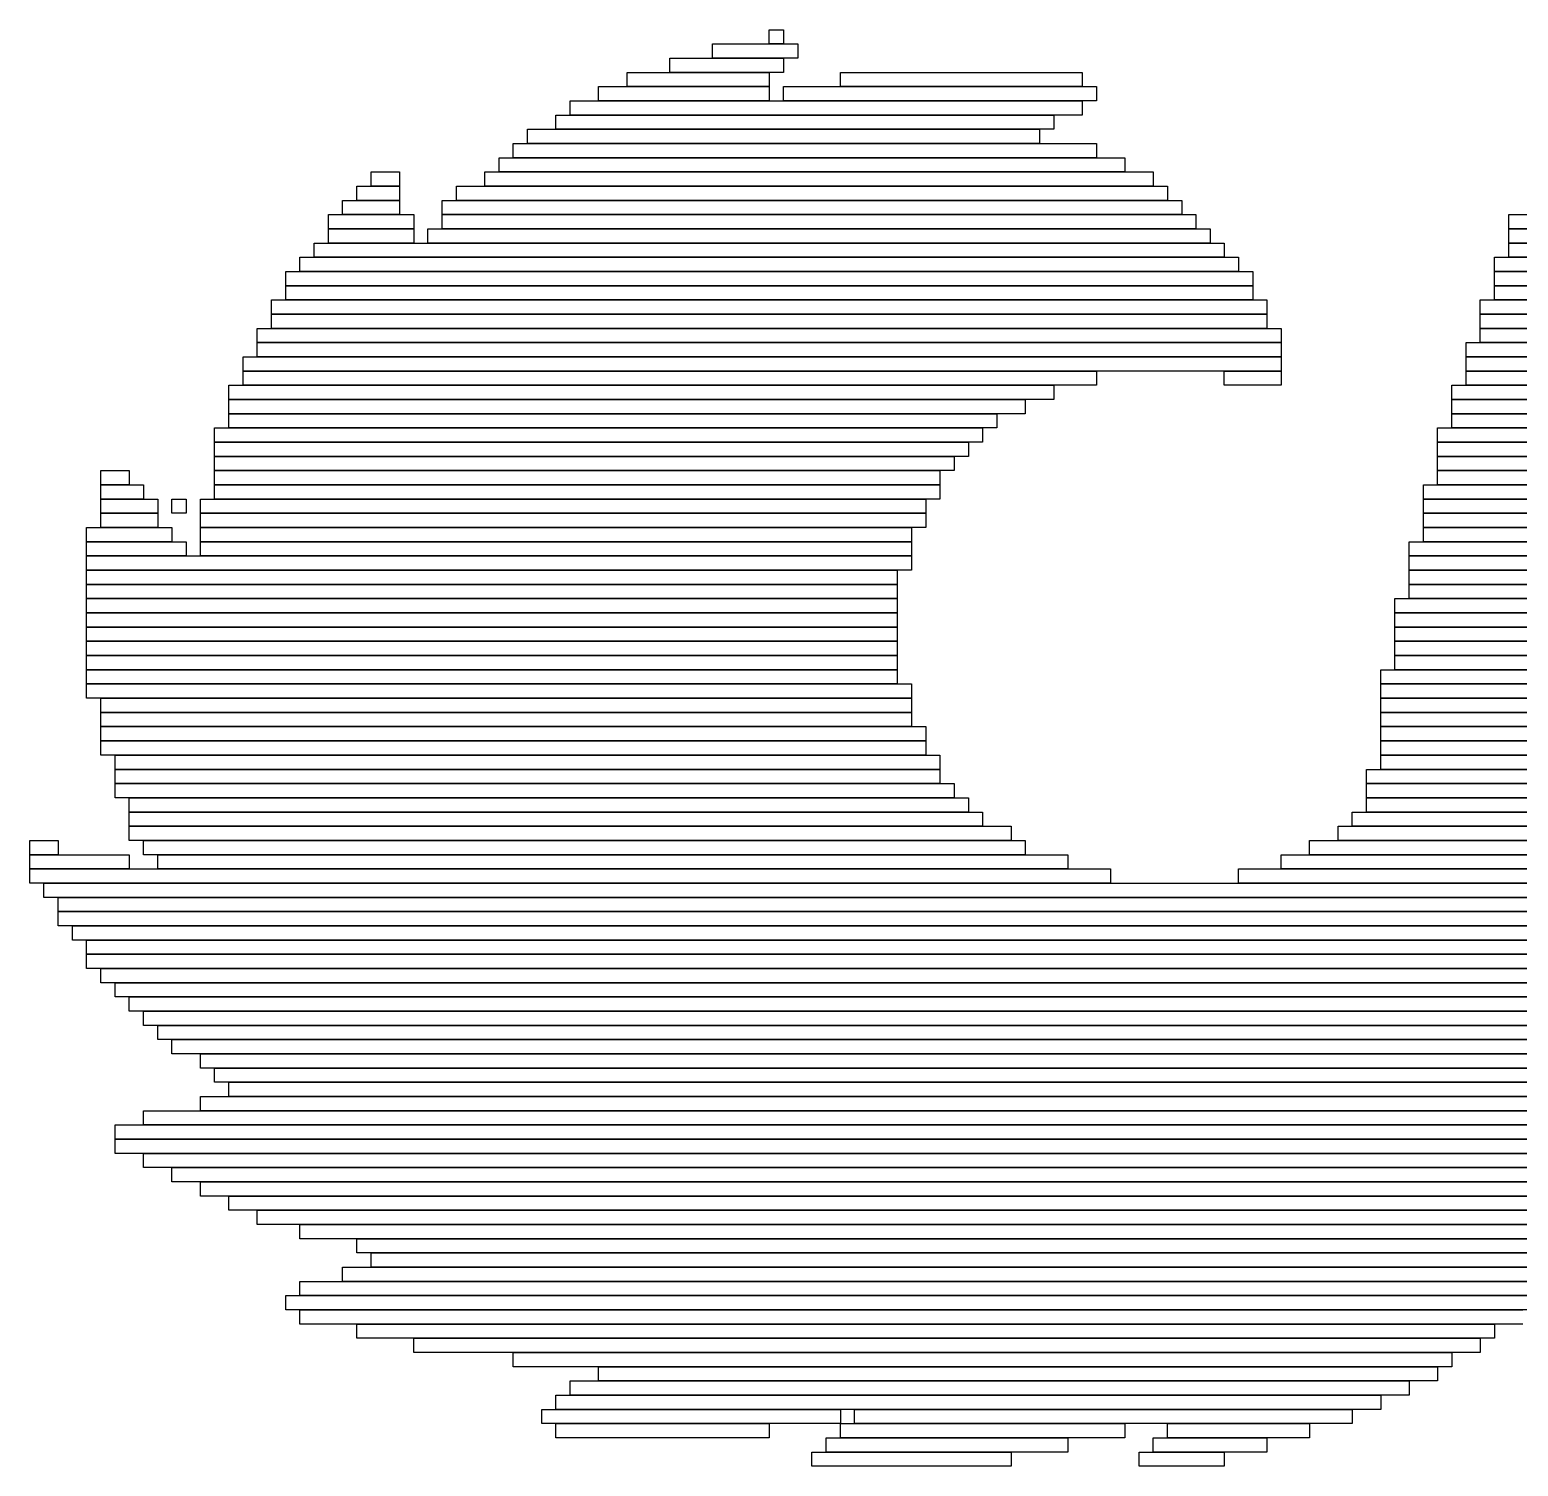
# Model space of a CAD drawing. Extents: x 95 to 861, y 112 to 960.
# Drawn here: x 531 to 635.7, y 115 to 216 of the extents above; entities that cross this region are included whole.
import ezdxf

# ---------------------------------------------------------------- set-up
doc = ezdxf.new("R2010")
doc.units = 0

msp = doc.modelspace()

# ---------------------------------------------------------------- linework, layer by layer
for p, q in [((583, 216), (584, 216)), ((583, 215), (583, 216)), ((584, 216), (584, 215)), ((579, 215), (585, 215)), ((579, 214), (579, 215)), ((584, 215), (583, 215)), ((585, 215), (585, 214)), ((576, 214), (584, 214)), ((576, 213), (576, 214)), ((585, 214), (579, 214)), ((584, 214), (584, 213)), ((573, 213), (583, 213)), ((573, 212), (573, 213)), ((584, 213), (576, 213)), ((583, 213), (583, 212)), ((588, 213), (605, 213)), ((588, 212), (588, 213)), ((605, 213), (605, 212)), ((571, 212), (583, 212)), ((571, 211), (571, 212)), ((583, 212), (573, 212)), ((583, 212), (583, 211)), ((584, 212), (606, 212)), ((584, 211), (584, 212)), ((605, 212), (588, 212)), ((606, 212), (606, 211)), ((569, 211), (605, 211)), ((569, 210), (569, 211)), ((583, 211), (571, 211)), ((606, 211), (584, 211)), ((605, 211), (605, 210)), ((568, 210), (603, 210)), ((568, 209), (568, 210)), ((605, 210), (569, 210)), ((603, 210), (603, 209)), ((566, 209), (602, 209)), ((566, 208), (566, 209)), ((603, 209), (568, 209)), ((602, 209), (602, 208)), ((565, 208), (606, 208)), ((565, 207), (565, 208)), ((602, 208), (566, 208)), ((606, 208), (606, 207)), ((564, 207), (608, 207)), ((564, 206), (564, 207)), ((606, 207), (565, 207)), ((608, 207), (608, 206)), ((555, 206), (557, 206)), ((555, 205), (555, 206)), ((557, 206), (557, 205)), ((563, 206), (610, 206)), ((563, 205), (563, 206)), ((608, 206), (564, 206)), ((610, 206), (610, 205)), ((554, 205), (557, 205)), ((554, 204), (554, 205)), ((557, 205), (555, 205)), ((557, 205), (557, 204)), ((561, 205), (611, 205)), ((561, 204), (561, 205)), ((610, 205), (563, 205)), ((611, 205), (611, 204)), ((553, 204), (557, 204)), ((553, 203), (553, 204)), ((557, 204), (554, 204)), ((557, 204), (557, 203)), ((560, 204), (612, 204)), ((560, 203), (560, 204)), ((611, 204), (561, 204)), ((612, 204), (612, 203)), ((552, 203), (558, 203)), ((552, 202), (552, 203)), ((557, 203), (553, 203)), ((558, 203), (558, 202)), ((612, 203), (560, 203)), ((560, 203), (613, 203)), ((560, 202), (560, 203)), ((613, 203), (613, 202)), ((635, 203), (730, 203)), ((635, 202), (635, 203)), ((551, 201), (615, 201)), ((551, 200), (551, 201)), ((558, 202), (552, 202)), ((552, 202), (558, 202)), ((552, 201), (552, 202)), ((558, 201), (552, 201)), ((558, 202), (558, 201)), ((559, 202), (614, 202)), ((559, 201), (559, 202)), ((614, 201), (559, 201)), ((613, 202), (560, 202)), ((614, 202), (614, 201)), ((615, 201), (615, 200)), ((730, 202), (635, 202)), ((635, 202), (731, 202)), ((635, 201), (635, 202)), ((731, 201), (635, 201)), ((635, 201), (728, 201)), ((635, 200), (635, 201)), ((550, 200), (616, 200)), ((550, 199), (550, 200)), ((615, 200), (551, 200)), ((616, 200), (616, 199)), ((634, 200), (729, 200)), ((634, 199), (634, 200)), ((728, 200), (635, 200)), ((549, 199), (617, 199)), ((549, 198), (549, 199)), ((616, 199), (550, 199)), ((617, 199), (617, 198)), ((729, 199), (634, 199)), ((634, 199), (730, 199)), ((634, 198), (634, 199)), ((617, 198), (549, 198)), ((549, 198), (617, 198)), ((549, 197), (549, 198)), ((617, 198), (617, 197)), ((730, 198), (634, 198)), ((634, 198), (730, 198)), ((634, 197), (634, 198)), ((548, 197), (618, 197)), ((548, 196), (548, 197)), ((617, 197), (549, 197)), ((618, 197), (618, 196)), ((633, 197), (731, 197)), ((633, 196), (633, 197)), ((730, 197), (634, 197)), ((618, 196), (548, 196)), ((548, 196), (618, 196)), ((548, 195), (548, 196)), ((618, 196), (618, 195)), ((731, 196), (633, 196)), ((633, 196), (732, 196)), ((633, 195), (633, 196)), ((547, 195), (619, 195)), ((547, 194), (547, 195)), ((618, 195), (548, 195)), ((619, 195), (619, 194)), ((732, 195), (633, 195)), ((633, 195), (732, 195)), ((633, 194), (633, 195)), ((619, 194), (547, 194)), ((547, 194), (619, 194)), ((547, 193), (547, 194)), ((619, 194), (619, 193)), ((632, 194), (733, 194)), ((632, 193), (632, 194)), ((732, 194), (633, 194)), ((546, 193), (619, 193)), ((546, 192), (546, 193)), ((619, 193), (547, 193)), ((619, 193), (619, 192)), ((733, 193), (632, 193)), ((632, 193), (733, 193)), ((632, 192), (632, 193)), ((619, 192), (546, 192)), ((546, 192), (606, 192)), ((546, 191), (546, 192)), ((606, 192), (606, 191)), ((615, 192), (619, 192)), ((615, 191), (615, 192)), ((619, 192), (619, 191)), ((733, 192), (632, 192)), ((632, 192), (733, 192)), ((632, 191), (632, 192)), ((545, 191), (603, 191)), ((545, 190), (545, 191)), ((606, 191), (546, 191)), ((603, 191), (603, 190)), ((619, 191), (615, 191)), ((631, 191), (734, 191)), ((631, 190), (631, 191)), ((733, 191), (632, 191)), ((603, 190), (545, 190)), ((545, 190), (601, 190)), ((545, 189), (545, 190)), ((601, 190), (601, 189)), ((734, 190), (631, 190)), ((631, 190), (734, 190)), ((631, 189), (631, 190)), ((601, 189), (545, 189)), ((545, 189), (599, 189)), ((545, 188), (545, 189)), ((599, 189), (599, 188)), ((734, 189), (631, 189)), ((631, 189), (734, 189)), ((631, 188), (631, 189)), ((544, 188), (598, 188)), ((544, 187), (544, 188)), ((599, 188), (545, 188)), ((598, 188), (598, 187)), ((630, 188), (734, 188)), ((630, 187), (630, 188)), ((734, 188), (631, 188)), ((598, 187), (544, 187)), ((544, 187), (597, 187)), ((544, 186), (544, 187)), ((597, 187), (597, 186)), ((734, 187), (630, 187)), ((630, 187), (735, 187)), ((630, 186), (630, 187)), ((597, 186), (544, 186)), ((544, 186), (596, 186)), ((544, 185), (544, 186)), ((596, 186), (596, 185)), ((735, 186), (630, 186)), ((630, 186), (735, 186)), ((630, 185), (630, 186)), ((536, 185), (538, 185)), ((536, 184), (536, 185)), ((538, 185), (538, 184)), ((596, 185), (544, 185)), ((544, 185), (595, 185)), ((544, 184), (544, 185)), ((595, 185), (595, 184)), ((735, 185), (630, 185)), ((630, 185), (735, 185)), ((630, 184), (630, 185)), ((538, 184), (536, 184)), ((536, 184), (539, 184)), ((536, 183), (536, 184)), ((539, 184), (539, 183)), ((595, 184), (544, 184)), ((544, 184), (595, 184)), ((544, 183), (544, 184)), ((595, 184), (595, 183)), ((629, 184), (735, 184)), ((629, 183), (629, 184)), ((735, 184), (630, 184)), ((539, 183), (536, 183)), ((536, 183), (540, 183)), ((536, 182), (536, 183)), ((540, 183), (540, 182)), ((541, 183), (542, 183)), ((541, 182), (541, 183)), ((542, 183), (542, 182)), ((543, 183), (594, 183)), ((543, 182), (543, 183)), ((595, 183), (544, 183)), ((594, 183), (594, 182)), ((735, 183), (629, 183)), ((629, 183), (735, 183)), ((629, 182), (629, 183)), ((540, 182), (536, 182)), ((536, 182), (540, 182)), ((536, 181), (536, 182)), ((540, 182), (540, 181)), ((542, 182), (541, 182)), ((594, 182), (543, 182)), ((543, 182), (594, 182)), ((543, 181), (543, 182)), ((594, 182), (594, 181)), ((735, 182), (629, 182)), ((629, 182), (735, 182)), ((629, 181), (629, 182)), ((535, 181), (541, 181)), ((535, 180), (535, 181)), ((540, 181), (536, 181)), ((541, 181), (541, 180)), ((594, 181), (543, 181)), ((543, 181), (593, 181)), ((543, 180), (543, 181)), ((593, 181), (593, 180)), ((735, 181), (629, 181)), ((629, 181), (736, 181)), ((629, 180), (629, 181)), ((541, 180), (535, 180)), ((535, 180), (542, 180)), ((535, 179), (535, 180)), ((542, 179), (535, 179)), ((535, 179), (593, 179)), ((535, 178), (535, 179)), ((542, 180), (542, 179)), ((593, 180), (543, 180)), ((543, 180), (593, 180)), ((543, 179), (543, 180)), ((593, 179), (543, 179)), ((593, 180), (593, 179)), ((593, 179), (593, 178)), ((628, 180), (736, 180)), ((628, 179), (628, 180)), ((736, 179), (628, 179)), ((628, 179), (733, 179)), ((628, 178), (628, 179)), ((736, 180), (629, 180)), ((593, 178), (535, 178)), ((535, 178), (592, 178)), ((535, 177), (535, 178)), ((592, 178), (592, 177)), ((733, 178), (628, 178)), ((628, 178), (733, 178)), ((628, 177), (628, 178)), ((592, 177), (535, 177)), ((535, 177), (592, 177)), ((535, 176), (535, 177)), ((592, 177), (592, 176)), ((733, 177), (628, 177)), ((628, 177), (733, 177)), ((628, 176), (628, 177)), ((592, 176), (535, 176)), ((535, 176), (592, 176)), ((535, 175), (535, 176)), ((592, 176), (592, 175)), ((627, 176), (733, 176)), ((627, 175), (627, 176)), ((733, 176), (628, 176)), ((592, 175), (535, 175)), ((535, 175), (592, 175)), ((535, 174), (535, 175)), ((592, 175), (592, 174)), ((733, 175), (627, 175)), ((627, 175), (733, 175)), ((627, 174), (627, 175)), ((592, 174), (535, 174)), ((535, 174), (592, 174)), ((535, 173), (535, 174)), ((592, 174), (592, 173)), ((733, 174), (627, 174)), ((627, 174), (733, 174)), ((627, 173), (627, 174)), ((592, 173), (535, 173)), ((535, 173), (592, 173)), ((535, 172), (535, 173)), ((592, 173), (592, 172)), ((733, 173), (627, 173)), ((627, 173), (732, 173)), ((627, 172), (627, 173)), ((592, 172), (535, 172)), ((535, 172), (592, 172)), ((535, 171), (535, 172)), ((592, 172), (592, 171)), ((732, 172), (627, 172)), ((627, 172), (732, 172)), ((627, 171), (627, 172)), ((592, 171), (535, 171)), ((535, 171), (592, 171)), ((535, 170), (535, 171)), ((592, 171), (592, 170)), ((626, 171), (732, 171)), ((626, 170), (626, 171)), ((732, 171), (627, 171)), ((592, 170), (535, 170)), ((535, 170), (593, 170)), ((535, 169), (535, 170)), ((593, 170), (593, 169)), ((732, 170), (626, 170)), ((626, 170), (731, 170)), ((626, 169), (626, 170)), ((593, 169), (535, 169)), ((536, 169), (593, 169)), ((536, 168), (536, 169)), ((593, 169), (593, 168)), ((731, 169), (626, 169)), ((626, 169), (731, 169)), ((626, 168), (626, 169)), ((593, 168), (536, 168)), ((536, 168), (593, 168)), ((536, 167), (536, 168)), ((593, 168), (593, 167)), ((731, 168), (626, 168)), ((626, 168), (731, 168)), ((626, 167), (626, 168)), ((593, 167), (536, 167)), ((536, 167), (594, 167)), ((536, 166), (536, 167)), ((594, 167), (594, 166)), ((731, 167), (626, 167)), ((626, 167), (730, 167)), ((626, 166), (626, 167)), ((594, 166), (536, 166)), ((536, 166), (594, 166)), ((536, 165), (536, 166)), ((594, 166), (594, 165)), ((730, 166), (626, 166)), ((626, 166), (730, 166)), ((626, 165), (626, 166)), ((594, 165), (536, 165)), ((537, 165), (595, 165)), ((537, 164), (537, 165)), ((595, 165), (595, 164)), ((730, 165), (626, 165)), ((626, 165), (729, 165)), ((626, 164), (626, 165)), ((595, 164), (537, 164)), ((537, 164), (595, 164)), ((537, 163), (537, 164)), ((595, 164), (595, 163)), ((625, 164), (729, 164)), ((625, 163), (625, 164)), ((729, 164), (626, 164)), ((595, 163), (537, 163)), ((537, 163), (596, 163)), ((537, 162), (537, 163)), ((596, 163), (596, 162)), ((729, 163), (625, 163)), ((625, 163), (728, 163)), ((625, 162), (625, 163)), ((596, 162), (537, 162)), ((538, 162), (597, 162)), ((538, 161), (538, 162)), ((597, 162), (597, 161)), ((728, 162), (625, 162)), ((625, 162), (728, 162)), ((625, 161), (625, 162)), ((597, 161), (538, 161)), ((538, 161), (598, 161)), ((538, 160), (538, 161)), ((598, 161), (598, 160)), ((624, 161), (727, 161)), ((624, 160), (624, 161)), ((728, 161), (625, 161)), ((598, 160), (538, 160)), ((538, 160), (600, 160)), ((538, 159), (538, 160)), ((600, 160), (600, 159)), ((623, 160), (727, 160)), ((623, 159), (623, 160)), ((727, 160), (624, 160)), ((531, 159), (533, 159)), ((531, 158), (531, 159)), ((533, 159), (533, 158)), ((600, 159), (538, 159)), ((539, 159), (601, 159)), ((539, 158), (539, 159)), ((601, 159), (601, 158)), ((621, 159), (726, 159)), ((621, 158), (621, 159)), ((727, 159), (623, 159)), ((533, 158), (531, 158)), ((531, 158), (538, 158)), ((531, 157), (531, 158)), ((538, 158), (538, 157)), ((601, 158), (539, 158)), ((540, 158), (604, 158)), ((540, 157), (540, 158)), ((604, 158), (604, 157)), ((619, 158), (725, 158)), ((619, 157), (619, 158)), ((726, 158), (621, 158)), ((538, 157), (531, 157)), ((531, 157), (607, 157)), ((531, 156), (531, 157)), ((607, 156), (531, 156)), ((532, 156), (724, 156)), ((532, 155), (532, 156)), ((604, 157), (540, 157)), ((607, 157), (607, 156)), ((616, 157), (725, 157)), ((616, 156), (616, 157)), ((725, 156), (616, 156)), ((725, 157), (619, 157)), ((724, 155), (532, 155)), ((533, 155), (723, 155)), ((533, 154), (533, 155)), ((723, 154), (533, 154)), ((533, 154), (723, 154)), ((533, 153), (533, 154)), ((723, 153), (533, 153)), ((534, 153), (722, 153)), ((534, 152), (534, 153)), ((722, 152), (534, 152)), ((535, 152), (721, 152)), ((535, 151), (535, 152)), ((721, 151), (535, 151)), ((535, 151), (720, 151)), ((535, 150), (535, 151)), ((720, 150), (535, 150)), ((536, 150), (719, 150)), ((536, 149), (536, 150)), ((719, 149), (536, 149)), ((537, 149), (718, 149)), ((537, 148), (537, 149)), ((718, 148), (537, 148)), ((538, 148), (717, 148)), ((538, 147), (538, 148)), ((717, 147), (538, 147)), ((539, 147), (716, 147)), ((539, 146), (539, 147)), ((716, 146), (539, 146)), ((540, 146), (715, 146)), ((540, 145), (540, 146)), ((715, 145), (540, 145)), ((541, 145), (714, 145)), ((541, 144), (541, 145)), ((714, 144), (541, 144)), ((543, 144), (713, 144)), ((543, 143), (543, 144)), ((713, 143), (543, 143)), ((544, 143), (711, 143)), ((544, 142), (544, 143)), ((711, 142), (544, 142)), ((545, 142), (710, 142)), ((545, 141), (545, 142)), ((543, 141), (709, 141)), ((543, 140), (543, 141)), ((710, 141), (545, 141)), ((539, 140), (707, 140)), ((539, 139), (539, 140)), ((709, 140), (543, 140)), ((537, 139), (706, 139)), ((537, 138), (537, 139)), ((707, 139), (539, 139)), ((706, 138), (537, 138)), ((537, 138), (704, 138)), ((537, 137), (537, 138)), ((704, 137), (537, 137)), ((539, 137), (703, 137)), ((539, 136), (539, 137)), ((703, 136), (539, 136)), ((541, 136), (701, 136)), ((541, 135), (541, 136)), ((701, 135), (541, 135)), ((543, 135), (700, 135)), ((543, 134), (543, 135)), ((700, 134), (543, 134)), ((545, 134), (736, 134)), ((545, 133), (545, 134)), ((736, 133), (545, 133)), ((547, 133), (738, 133)), ((547, 132), (547, 133)), ((738, 132), (547, 132)), ((550, 132), (740, 132)), ((550, 131), (550, 132)), ((740, 131), (550, 131)), ((554, 131), (741, 131)), ((554, 130), (554, 131)), ((741, 130), (554, 130)), ((555, 130), (742, 130)), ((555, 129), (555, 130)), ((553, 129), (743, 129)), ((553, 128), (553, 129)), ((742, 129), (555, 129)), ((550, 128), (638, 128)), ((550, 127), (550, 128)), ((743, 128), (553, 128)), ((549, 127), (637, 127)), ((549, 126), (549, 127)), ((638, 127), (550, 127)), ((637, 126), (549, 126)), ((550, 126), (636, 126)), ((550, 125), (550, 126)), ((636, 125), (550, 125)), ((554, 125), (634, 125)), ((554, 124), (554, 125)), ((634, 125), (634, 124)), ((634, 124), (554, 124)), ((558, 124), (633, 124)), ((558, 123), (558, 124)), ((633, 124), (633, 123)), ((633, 123), (558, 123)), ((565, 123), (631, 123)), ((565, 122), (565, 123)), ((631, 123), (631, 122)), ((631, 122), (565, 122)), ((571, 122), (630, 122)), ((571, 121), (571, 122)), ((630, 122), (630, 121)), ((569, 121), (628, 121)), ((569, 120), (569, 121)), ((630, 121), (571, 121)), ((628, 121), (628, 120)), ((568, 120), (626, 120)), ((568, 119), (568, 120)), ((628, 120), (569, 120)), ((626, 120), (626, 119)), ((567, 119), (588, 119)), ((567, 118), (567, 119)), ((626, 119), (568, 119)), ((588, 119), (588, 118)), ((589, 119), (624, 119)), ((589, 118), (589, 119)), ((624, 119), (624, 118)), ((588, 118), (567, 118)), ((568, 118), (583, 118)), ((568, 117), (568, 118)), ((583, 118), (583, 117)), ((588, 118), (608, 118)), ((588, 117), (588, 118)), ((624, 118), (589, 118)), ((608, 118), (608, 117)), ((611, 118), (621, 118)), ((611, 117), (611, 118)), ((621, 118), (621, 117)), ((583, 117), (568, 117)), ((587, 117), (604, 117)), ((587, 116), (587, 117)), ((608, 117), (588, 117)), ((604, 117), (604, 116)), ((610, 117), (618, 117)), ((610, 116), (610, 117)), ((621, 117), (611, 117)), ((618, 117), (618, 116)), ((586, 116), (600, 116)), ((586, 115), (586, 116)), ((604, 116), (587, 116)), ((600, 116), (600, 115)), ((609, 116), (615, 116)), ((609, 115), (609, 116)), ((618, 116), (610, 116)), ((615, 116), (615, 115)), ((600, 115), (586, 115)), ((615, 115), (609, 115))]:
    msp.add_line(p, q)

doc.saveas('drawing.dxf')
